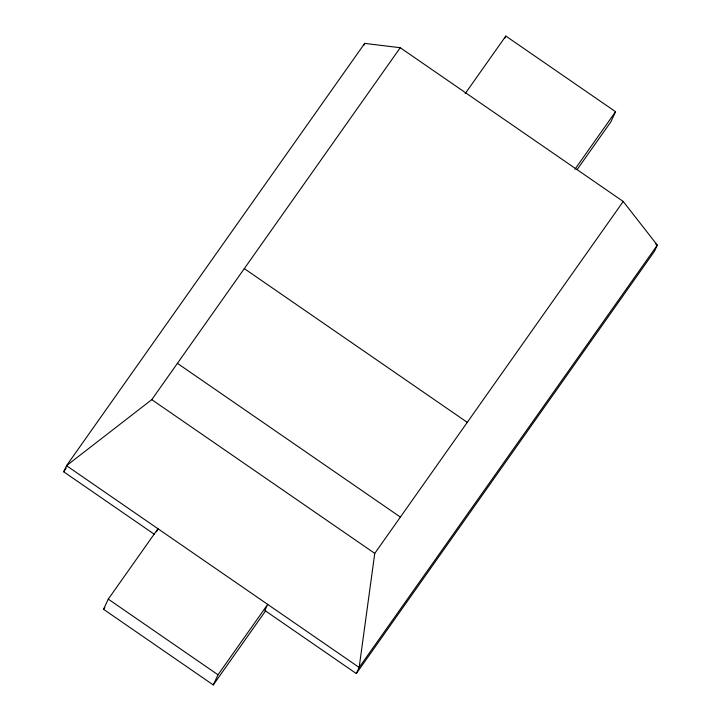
<?xml version="1.0" encoding="UTF-8"?>
<svg xmlns="http://www.w3.org/2000/svg" width="721" height="721" viewBox="0 0 721 721"><rect width="100%" height="100%" fill="white"/><g stroke="black" fill="none" stroke-linecap="round" stroke-linejoin="round"><path stroke-width="1.08" d="M154.204 534.198L63.682 471.786L66.521 465.685L364.691 43.386L400.254 47.721L623.223 201.465L374.758 553.386L359.157 667.457L356.309 673.558L264.868 610.498L267.707 604.405L218.012 674.793L213.272 684.95L103.536 609.29L108.276 599.124L157.971 528.745L156.547 531.792M363.745 45.414L364.691 43.386M504.88 38.078L505.827 36.05L615.563 111.71L610.831 121.876L577.179 169.525M63.682 471.786L66.278 468.109M623.223 201.465L657.318 245.149L359.157 667.457L66.521 465.685L151.78 399.65L400.254 47.721M465.171 93.64L505.827 36.05M103.536 609.29L104.833 607.452M574.907 169.3L615.563 111.71M213.272 684.95L265.689 610.714M356.309 673.558L654.479 251.25L657.318 245.149L655.47 243.878M244.302 268.609L467.271 422.353M177.411 363.348L400.38 517.092M151.78 399.65L374.758 553.386M108.276 599.124L218.012 674.793"/></g></svg>
